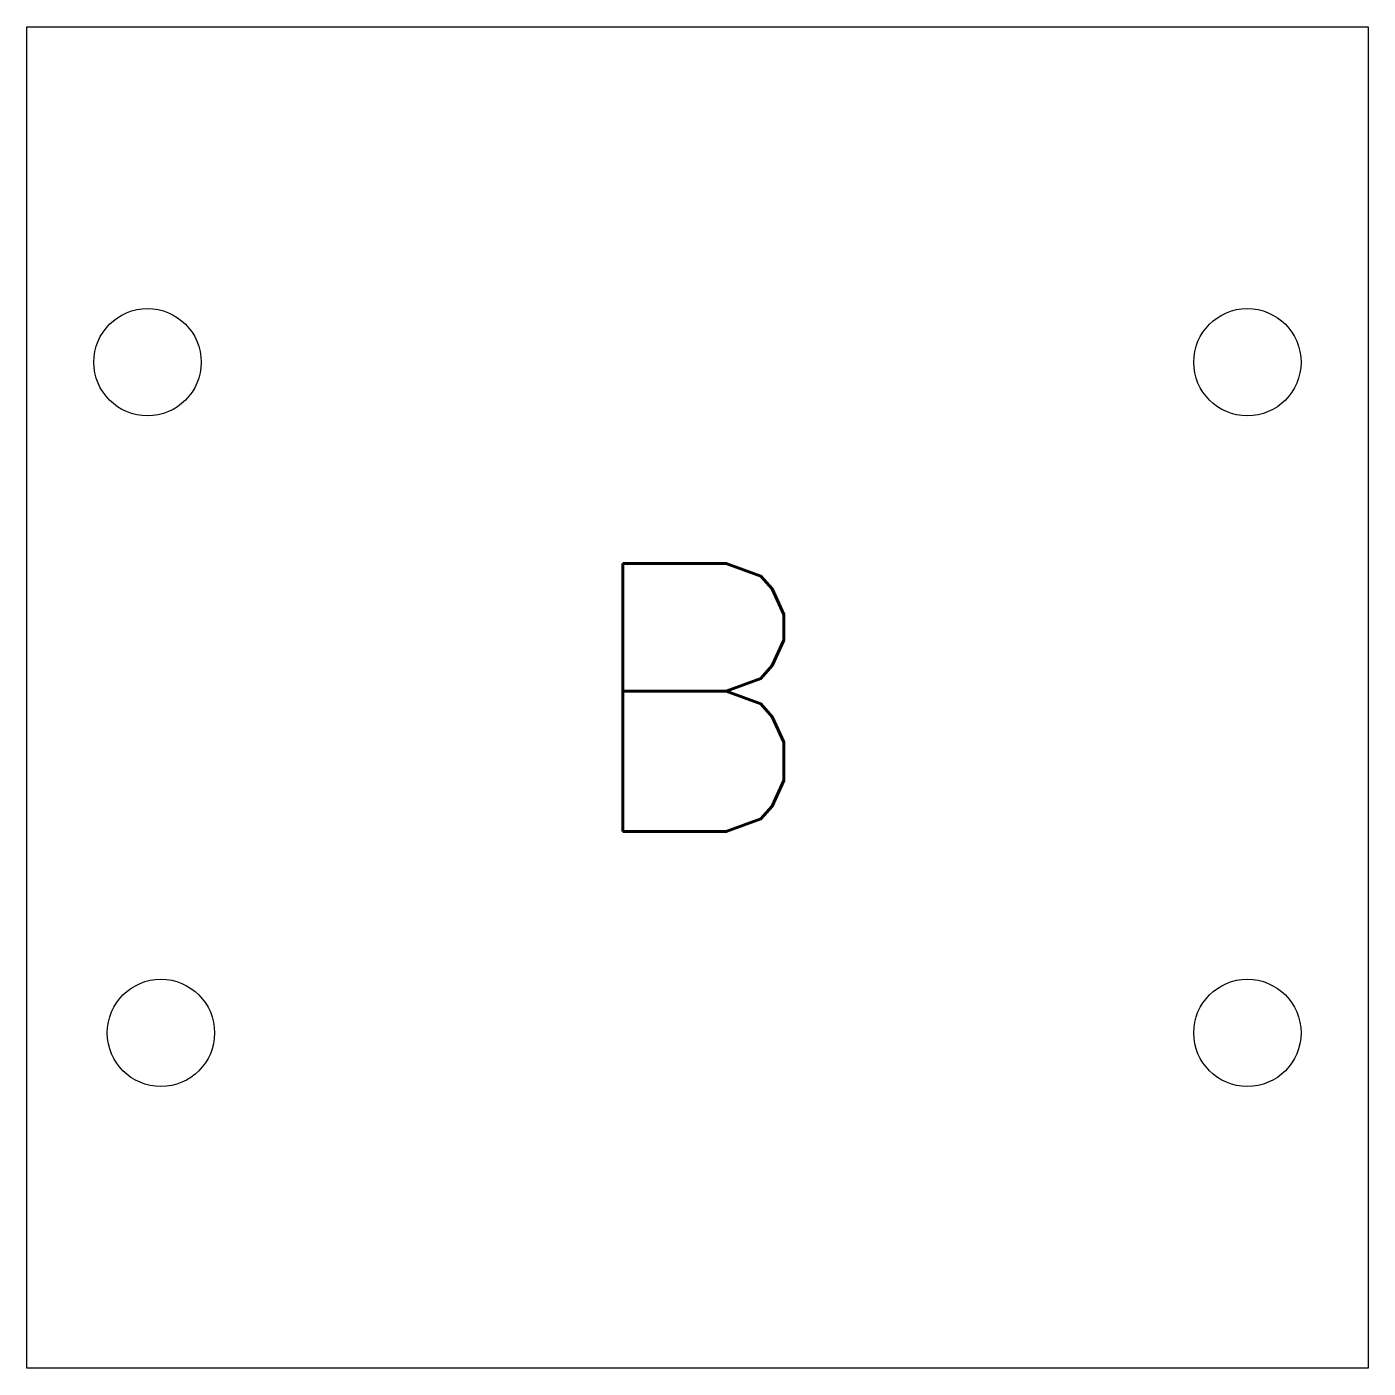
# Model space of a CAD drawing. Extents: x 69.2 to 79.2, y 225.4 to 235.4.
import ezdxf
from ezdxf.enums import TextEntityAlignment as Align

# ---------------------------------------------------------------- set-up
doc = ezdxf.new("R2010")
doc.units = 0
doc.header["$MEASUREMENT"] = 0
doc.layers.get('0').update_dxf_attribs({"linetype": 'CONTINUOUS'})
doc.styles.add('ROMANS', font='romans')

msp = doc.modelspace()

# ---------------------------------------------------------------- linework, layer by layer
at = {"color": 6}
msp.add_lwpolyline([(69.233, 235.446), (79.232, 235.446), (79.232, 225.446), (69.233, 225.446)], close=True, dxfattribs=at)
for centre in [(70.133, 232.946), (78.332, 232.946), (70.233, 227.946), (78.332, 227.946)]:
    msp.add_circle(centre, 0.4, dxfattribs=at)

# ---------------------------------------------------------------- texts
at = {"color": 7, "lineweight": -3, "style": 'ROMANS'}
msp.add_attdef('B', text='', height=2, dxfattribs=at).set_placement((74.233, 230.446), align=Align.MIDDLE_CENTER)

doc.saveas('drawing.dxf')
